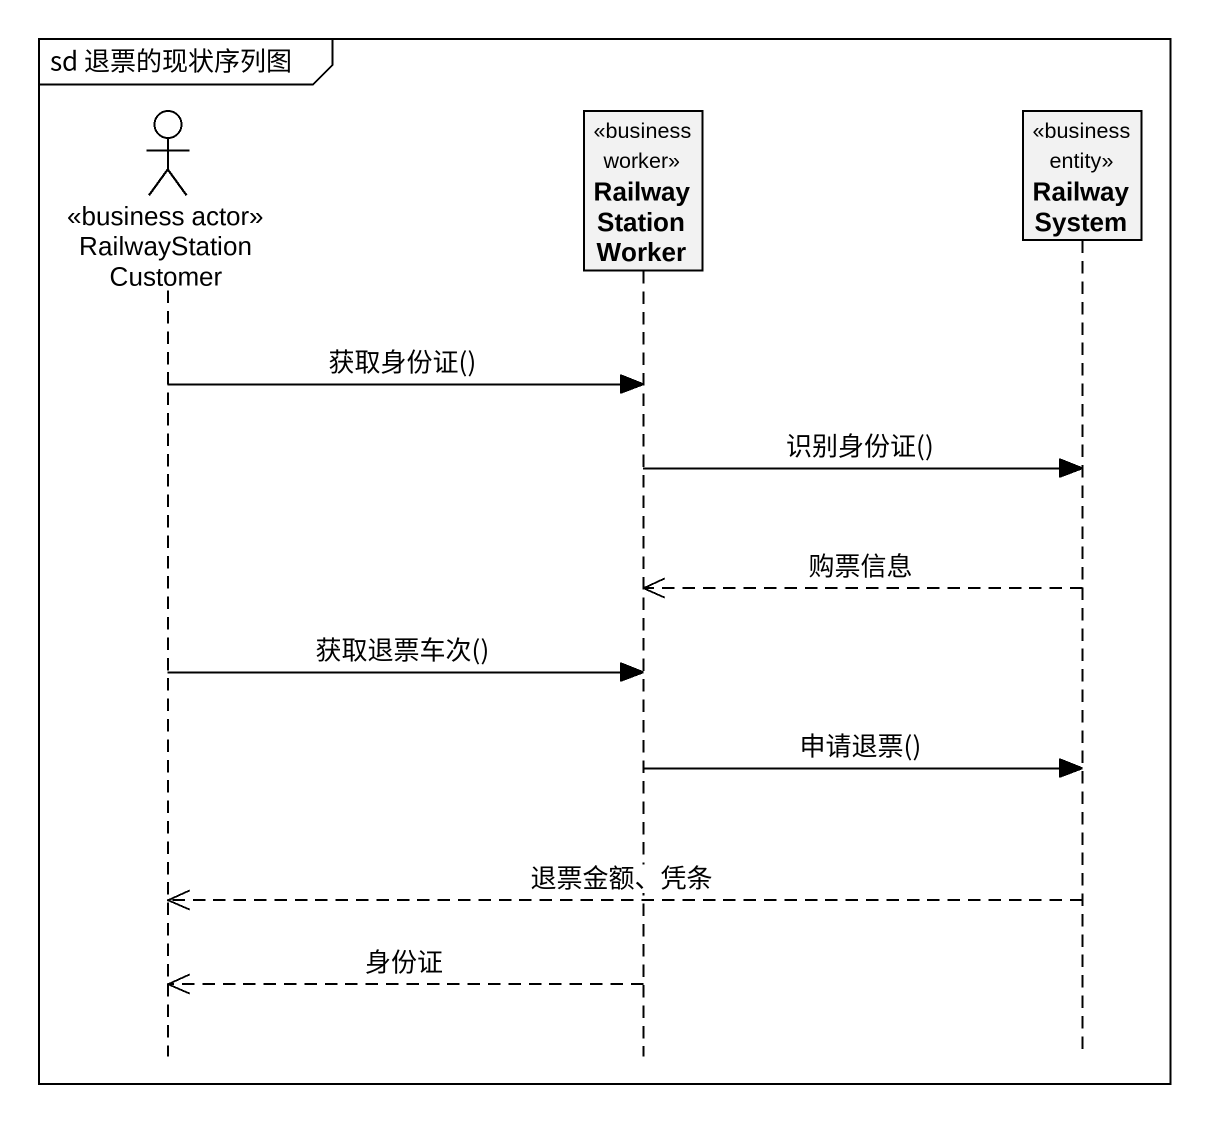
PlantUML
@startuml
mainframe sd 退票的现状序列图
hide footbox
actor RailwayStationCustomer <<business actor>>
participant RailwayStationWorker <<business worker>>
participant RailwaySystem <<business entity>>

RailwayStationCustomer -> RailwayStationWorker : 获取身份证()
RailwayStationWorker -> RailwaySystem : 识别身份证()
RailwaySystem -->> RailwayStationWorker : 购票信息
RailwayStationCustomer -> RailwayStationWorker : 获取退票车次()
RailwayStationWorker -> RailwaySystem : 申请退票()
RailwaySystem -->> RailwayStationCustomer : 退票金额、凭条
RailwayStationWorker -->> RailwayStationCustomer : 身份证
@enduml
